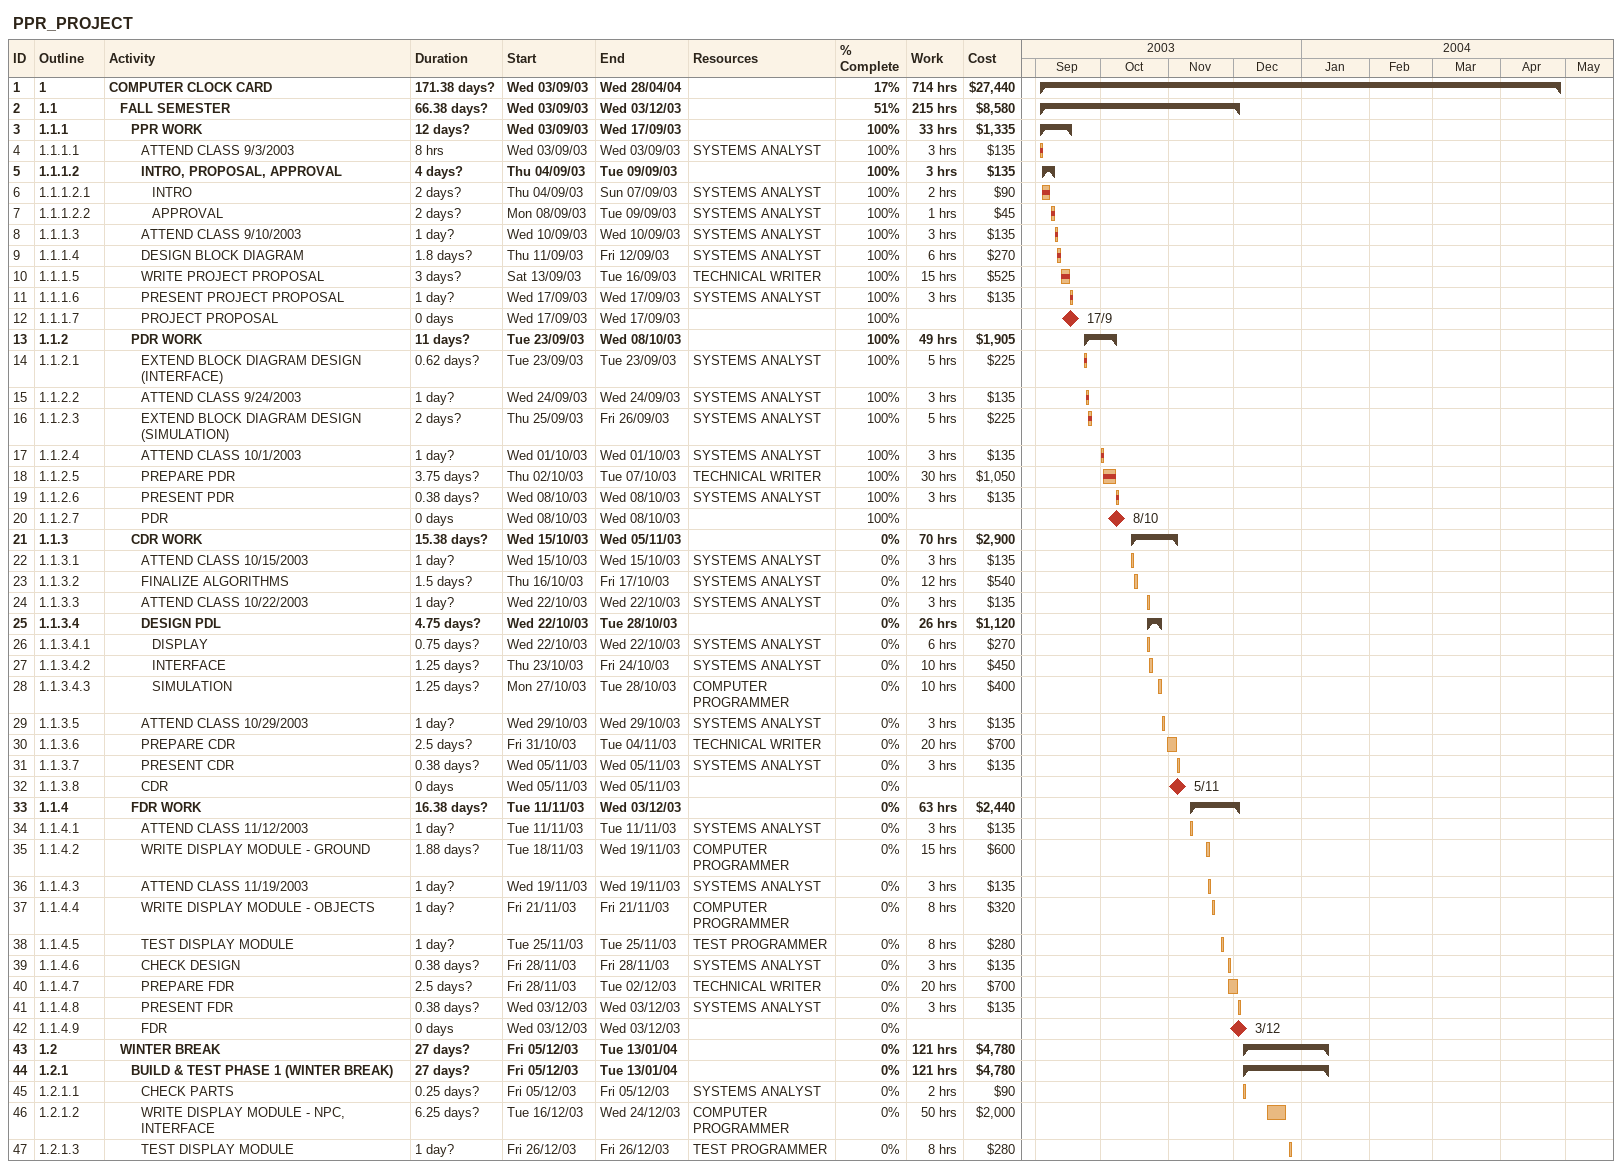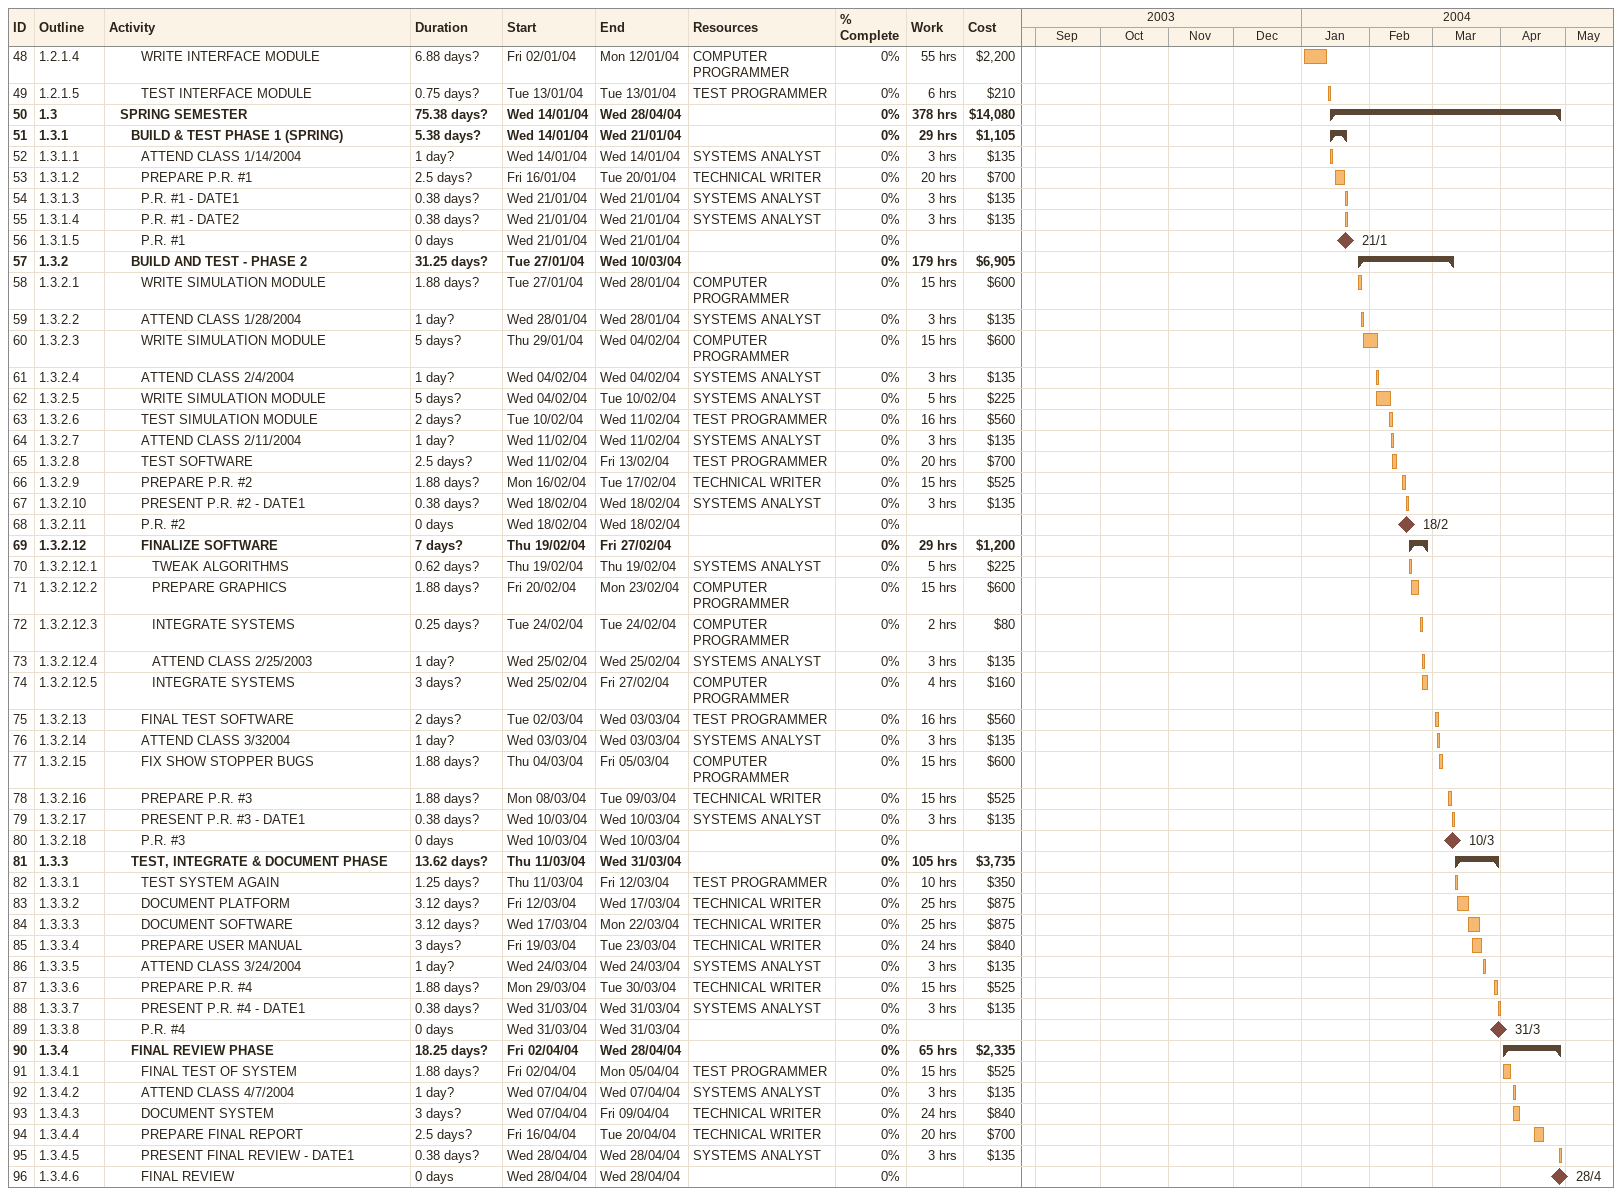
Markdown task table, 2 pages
PPR_PROJECT

| ID | WBS | Task | Duration | Start | Finish | Resources | % complete | Work (h) | Cost ($) |
|---|---|---|---|---|---|---|---|---|---|
| 1 | 1 | **COMPUTER CLOCK CARD** | 171.38d? | 2003-09-03 | 2004-04-28 |  | 17 | 714 | 27440 |
| 2 | 1.1 | **FALL SEMESTER** | 66.38d? | 2003-09-03 | 2003-12-03 |  | 51 | 215 | 8580 |
| 3 | 1.1.1 | **PPR WORK** | 12d? | 2003-09-03 | 2003-09-17 |  | 100 | 33 | 1335 |
| 4 | 1.1.1.1 | ATTEND CLASS 9/3/2003 | 8h | 2003-09-03 | 2003-09-03 | SYSTEMS ANALYST | 100 | 3 | 135 |
| 5 | 1.1.1.2 | **INTRO, PROPOSAL, APPROVAL** | 4d? | 2003-09-04 | 2003-09-09 |  | 100 | 3 | 135 |
| 6 | 1.1.1.2.1 | INTRO | 2d? | 2003-09-04 | 2003-09-07 | SYSTEMS ANALYST | 100 | 2 | 90 |
| 7 | 1.1.1.2.2 | APPROVAL | 2d? | 2003-09-08 | 2003-09-09 | SYSTEMS ANALYST | 100 | 1 | 45 |
| 8 | 1.1.1.3 | ATTEND CLASS 9/10/2003 | 1d? | 2003-09-10 | 2003-09-10 | SYSTEMS ANALYST | 100 | 3 | 135 |
| 9 | 1.1.1.4 | DESIGN BLOCK DIAGRAM | 1.8d? | 2003-09-11 | 2003-09-12 | SYSTEMS ANALYST | 100 | 6 | 270 |
| 10 | 1.1.1.5 | WRITE PROJECT PROPOSAL | 3d? | 2003-09-13 | 2003-09-16 | TECHNICAL WRITER | 100 | 15 | 525 |
| 11 | 1.1.1.6 | PRESENT PROJECT PROPOSAL | 1d? | 2003-09-17 | 2003-09-17 | SYSTEMS ANALYST | 100 | 3 | 135 |
| 12 | 1.1.1.7 | PROJECT PROPOSAL | 0d | 2003-09-17 | 2003-09-17 |  | 100 |  |  |
| 13 | 1.1.2 | **PDR WORK** | 11d? | 2003-09-23 | 2003-10-08 |  | 100 | 49 | 1905 |
| 14 | 1.1.2.1 | EXTEND BLOCK DIAGRAM DESIGN (INTERFACE) | 0.62d? | 2003-09-23 | 2003-09-23 | SYSTEMS ANALYST | 100 | 5 | 225 |
| 15 | 1.1.2.2 | ATTEND CLASS 9/24/2003 | 1d? | 2003-09-24 | 2003-09-24 | SYSTEMS ANALYST | 100 | 3 | 135 |
| 16 | 1.1.2.3 | EXTEND BLOCK DIAGRAM DESIGN (SIMULATION) | 2d? | 2003-09-25 | 2003-09-26 | SYSTEMS ANALYST | 100 | 5 | 225 |
| 17 | 1.1.2.4 | ATTEND CLASS 10/1/2003 | 1d? | 2003-10-01 | 2003-10-01 | SYSTEMS ANALYST | 100 | 3 | 135 |
| 18 | 1.1.2.5 | PREPARE PDR | 3.75d? | 2003-10-02 | 2003-10-07 | TECHNICAL WRITER | 100 | 30 | 1050 |
| 19 | 1.1.2.6 | PRESENT PDR | 0.38d? | 2003-10-08 | 2003-10-08 | SYSTEMS ANALYST | 100 | 3 | 135 |
| 20 | 1.1.2.7 | PDR | 0d | 2003-10-08 | 2003-10-08 |  | 100 |  |  |
| 21 | 1.1.3 | **CDR WORK** | 15.38d? | 2003-10-15 | 2003-11-05 |  | 0 | 70 | 2900 |
| 22 | 1.1.3.1 | ATTEND CLASS 10/15/2003 | 1d? | 2003-10-15 | 2003-10-15 | SYSTEMS ANALYST | 0 | 3 | 135 |
| 23 | 1.1.3.2 | FINALIZE ALGORITHMS | 1.5d? | 2003-10-16 | 2003-10-17 | SYSTEMS ANALYST | 0 | 12 | 540 |
| 24 | 1.1.3.3 | ATTEND CLASS 10/22/2003 | 1d? | 2003-10-22 | 2003-10-22 | SYSTEMS ANALYST | 0 | 3 | 135 |
| 25 | 1.1.3.4 | **DESIGN PDL** | 4.75d? | 2003-10-22 | 2003-10-28 |  | 0 | 26 | 1120 |
| 26 | 1.1.3.4.1 | DISPLAY | 0.75d? | 2003-10-22 | 2003-10-22 | SYSTEMS ANALYST | 0 | 6 | 270 |
| 27 | 1.1.3.4.2 | INTERFACE | 1.25d? | 2003-10-23 | 2003-10-24 | SYSTEMS ANALYST | 0 | 10 | 450 |
| 28 | 1.1.3.4.3 | SIMULATION | 1.25d? | 2003-10-27 | 2003-10-28 | COMPUTER PROGRAMMER | 0 | 10 | 400 |
| 29 | 1.1.3.5 | ATTEND CLASS 10/29/2003 | 1d? | 2003-10-29 | 2003-10-29 | SYSTEMS ANALYST | 0 | 3 | 135 |
| 30 | 1.1.3.6 | PREPARE CDR | 2.5d? | 2003-10-31 | 2003-11-04 | TECHNICAL WRITER | 0 | 20 | 700 |
| 31 | 1.1.3.7 | PRESENT CDR | 0.38d? | 2003-11-05 | 2003-11-05 | SYSTEMS ANALYST | 0 | 3 | 135 |
| 32 | 1.1.3.8 | CDR | 0d | 2003-11-05 | 2003-11-05 |  | 0 |  |  |
| 33 | 1.1.4 | **FDR WORK** | 16.38d? | 2003-11-11 | 2003-12-03 |  | 0 | 63 | 2440 |
| 34 | 1.1.4.1 | ATTEND CLASS 11/12/2003 | 1d? | 2003-11-11 | 2003-11-11 | SYSTEMS ANALYST | 0 | 3 | 135 |
| 35 | 1.1.4.2 | WRITE DISPLAY MODULE - GROUND | 1.88d? | 2003-11-18 | 2003-11-19 | COMPUTER PROGRAMMER | 0 | 15 | 600 |
| 36 | 1.1.4.3 | ATTEND CLASS 11/19/2003 | 1d? | 2003-11-19 | 2003-11-19 | SYSTEMS ANALYST | 0 | 3 | 135 |
| 37 | 1.1.4.4 | WRITE DISPLAY MODULE - OBJECTS | 1d? | 2003-11-21 | 2003-11-21 | COMPUTER PROGRAMMER | 0 | 8 | 320 |
| 38 | 1.1.4.5 | TEST DISPLAY MODULE | 1d? | 2003-11-25 | 2003-11-25 | TEST PROGRAMMER | 0 | 8 | 280 |
| 39 | 1.1.4.6 | CHECK DESIGN | 0.38d? | 2003-11-28 | 2003-11-28 | SYSTEMS ANALYST | 0 | 3 | 135 |
| 40 | 1.1.4.7 | PREPARE FDR | 2.5d? | 2003-11-28 | 2003-12-02 | TECHNICAL WRITER | 0 | 20 | 700 |
| 41 | 1.1.4.8 | PRESENT FDR | 0.38d? | 2003-12-03 | 2003-12-03 | SYSTEMS ANALYST | 0 | 3 | 135 |
| 42 | 1.1.4.9 | FDR | 0d | 2003-12-03 | 2003-12-03 |  | 0 |  |  |
| 43 | 1.2 | **WINTER BREAK** | 27d? | 2003-12-05 | 2004-01-13 |  | 0 | 121 | 4780 |
| 44 | 1.2.1 | **BUILD & TEST PHASE 1 (WINTER BREAK)** | 27d? | 2003-12-05 | 2004-01-13 |  | 0 | 121 | 4780 |
| 45 | 1.2.1.1 | CHECK PARTS | 0.25d? | 2003-12-05 | 2003-12-05 | SYSTEMS ANALYST | 0 | 2 | 90 |
| 46 | 1.2.1.2 | WRITE DISPLAY MODULE - NPC, INTERFACE | 6.25d? | 2003-12-16 | 2003-12-24 | COMPUTER PROGRAMMER | 0 | 50 | 2000 |
| 47 | 1.2.1.3 | TEST DISPLAY MODULE | 1d? | 2003-12-26 | 2003-12-26 | TEST PROGRAMMER | 0 | 8 | 280 |
| 48 | 1.2.1.4 | WRITE INTERFACE MODULE | 6.88d? | 2004-01-02 | 2004-01-12 | COMPUTER PROGRAMMER | 0 | 55 | 2200 |
| 49 | 1.2.1.5 | TEST INTERFACE MODULE | 0.75d? | 2004-01-13 | 2004-01-13 | TEST PROGRAMMER | 0 | 6 | 210 |
| 50 | 1.3 | **SPRING SEMESTER** | 75.38d? | 2004-01-14 | 2004-04-28 |  | 0 | 378 | 14080 |
| 51 | 1.3.1 | **BUILD & TEST PHASE 1 (SPRING)** | 5.38d? | 2004-01-14 | 2004-01-21 |  | 0 | 29 | 1105 |
| 52 | 1.3.1.1 | ATTEND CLASS 1/14/2004 | 1d? | 2004-01-14 | 2004-01-14 | SYSTEMS ANALYST | 0 | 3 | 135 |
| 53 | 1.3.1.2 | PREPARE P.R. #1 | 2.5d? | 2004-01-16 | 2004-01-20 | TECHNICAL WRITER | 0 | 20 | 700 |
| 54 | 1.3.1.3 | P.R. #1 - DATE1 | 0.38d? | 2004-01-21 | 2004-01-21 | SYSTEMS ANALYST | 0 | 3 | 135 |
| 55 | 1.3.1.4 | P.R. #1 - DATE2 | 0.38d? | 2004-01-21 | 2004-01-21 | SYSTEMS ANALYST | 0 | 3 | 135 |
| 56 | 1.3.1.5 | P.R. #1 | 0d | 2004-01-21 | 2004-01-21 |  | 0 |  |  |
| 57 | 1.3.2 | **BUILD AND TEST - PHASE 2** | 31.25d? | 2004-01-27 | 2004-03-10 |  | 0 | 179 | 6905 |
| 58 | 1.3.2.1 | WRITE SIMULATION MODULE | 1.88d? | 2004-01-27 | 2004-01-28 | COMPUTER PROGRAMMER | 0 | 15 | 600 |
| 59 | 1.3.2.2 | ATTEND CLASS 1/28/2004 | 1d? | 2004-01-28 | 2004-01-28 | SYSTEMS ANALYST | 0 | 3 | 135 |
| 60 | 1.3.2.3 | WRITE SIMULATION MODULE | 5d? | 2004-01-29 | 2004-02-04 | COMPUTER PROGRAMMER | 0 | 15 | 600 |
| 61 | 1.3.2.4 | ATTEND CLASS 2/4/2004 | 1d? | 2004-02-04 | 2004-02-04 | SYSTEMS ANALYST | 0 | 3 | 135 |
| 62 | 1.3.2.5 | WRITE SIMULATION MODULE | 5d? | 2004-02-04 | 2004-02-10 | SYSTEMS ANALYST | 0 | 5 | 225 |
| 63 | 1.3.2.6 | TEST SIMULATION MODULE | 2d? | 2004-02-10 | 2004-02-11 | TEST PROGRAMMER | 0 | 16 | 560 |
| 64 | 1.3.2.7 | ATTEND CLASS 2/11/2004 | 1d? | 2004-02-11 | 2004-02-11 | SYSTEMS ANALYST | 0 | 3 | 135 |
| 65 | 1.3.2.8 | TEST SOFTWARE | 2.5d? | 2004-02-11 | 2004-02-13 | TEST PROGRAMMER | 0 | 20 | 700 |
| 66 | 1.3.2.9 | PREPARE P.R. #2 | 1.88d? | 2004-02-16 | 2004-02-17 | TECHNICAL WRITER | 0 | 15 | 525 |
| 67 | 1.3.2.10 | PRESENT P.R. #2 - DATE1 | 0.38d? | 2004-02-18 | 2004-02-18 | SYSTEMS ANALYST | 0 | 3 | 135 |
| 68 | 1.3.2.11 | P.R. #2 | 0d | 2004-02-18 | 2004-02-18 |  | 0 |  |  |
| 69 | 1.3.2.12 | **FINALIZE SOFTWARE** | 7d? | 2004-02-19 | 2004-02-27 |  | 0 | 29 | 1200 |
| 70 | 1.3.2.12.1 | TWEAK ALGORITHMS | 0.62d? | 2004-02-19 | 2004-02-19 | SYSTEMS ANALYST | 0 | 5 | 225 |
| 71 | 1.3.2.12.2 | PREPARE GRAPHICS | 1.88d? | 2004-02-20 | 2004-02-23 | COMPUTER PROGRAMMER | 0 | 15 | 600 |
| 72 | 1.3.2.12.3 | INTEGRATE SYSTEMS | 0.25d? | 2004-02-24 | 2004-02-24 | COMPUTER PROGRAMMER | 0 | 2 | 80 |
| 73 | 1.3.2.12.4 | ATTEND CLASS 2/25/2003 | 1d? | 2004-02-25 | 2004-02-25 | SYSTEMS ANALYST | 0 | 3 | 135 |
| 74 | 1.3.2.12.5 | INTEGRATE SYSTEMS | 3d? | 2004-02-25 | 2004-02-27 | COMPUTER PROGRAMMER | 0 | 4 | 160 |
| 75 | 1.3.2.13 | FINAL TEST SOFTWARE | 2d? | 2004-03-02 | 2004-03-03 | TEST PROGRAMMER | 0 | 16 | 560 |
| 76 | 1.3.2.14 | ATTEND CLASS 3/32004 | 1d? | 2004-03-03 | 2004-03-03 | SYSTEMS ANALYST | 0 | 3 | 135 |
| 77 | 1.3.2.15 | FIX SHOW STOPPER BUGS | 1.88d? | 2004-03-04 | 2004-03-05 | COMPUTER PROGRAMMER | 0 | 15 | 600 |
| 78 | 1.3.2.16 | PREPARE P.R. #3 | 1.88d? | 2004-03-08 | 2004-03-09 | TECHNICAL WRITER | 0 | 15 | 525 |
| 79 | 1.3.2.17 | PRESENT P.R. #3 - DATE1 | 0.38d? | 2004-03-10 | 2004-03-10 | SYSTEMS ANALYST | 0 | 3 | 135 |
| 80 | 1.3.2.18 | P.R. #3 | 0d | 2004-03-10 | 2004-03-10 |  | 0 |  |  |
| 81 | 1.3.3 | **TEST, INTEGRATE & DOCUMENT PHASE** | 13.62d? | 2004-03-11 | 2004-03-31 |  | 0 | 105 | 3735 |
| 82 | 1.3.3.1 | TEST SYSTEM AGAIN | 1.25d? | 2004-03-11 | 2004-03-12 | TEST PROGRAMMER | 0 | 10 | 350 |
| 83 | 1.3.3.2 | DOCUMENT PLATFORM | 3.12d? | 2004-03-12 | 2004-03-17 | TECHNICAL WRITER | 0 | 25 | 875 |
| 84 | 1.3.3.3 | DOCUMENT SOFTWARE | 3.12d? | 2004-03-17 | 2004-03-22 | TECHNICAL WRITER | 0 | 25 | 875 |
| 85 | 1.3.3.4 | PREPARE USER MANUAL | 3d? | 2004-03-19 | 2004-03-23 | TECHNICAL WRITER | 0 | 24 | 840 |
| 86 | 1.3.3.5 | ATTEND CLASS 3/24/2004 | 1d? | 2004-03-24 | 2004-03-24 | SYSTEMS ANALYST | 0 | 3 | 135 |
| 87 | 1.3.3.6 | PREPARE P.R. #4 | 1.88d? | 2004-03-29 | 2004-03-30 | TECHNICAL WRITER | 0 | 15 | 525 |
| 88 | 1.3.3.7 | PRESENT P.R. #4 - DATE1 | 0.38d? | 2004-03-31 | 2004-03-31 | SYSTEMS ANALYST | 0 | 3 | 135 |
| 89 | 1.3.3.8 | P.R. #4 | 0d | 2004-03-31 | 2004-03-31 |  | 0 |  |  |
| 90 | 1.3.4 | **FINAL REVIEW PHASE** | 18.25d? | 2004-04-02 | 2004-04-28 |  | 0 | 65 | 2335 |
| 91 | 1.3.4.1 | FINAL TEST OF SYSTEM | 1.88d? | 2004-04-02 | 2004-04-05 | TEST PROGRAMMER | 0 | 15 | 525 |
| 92 | 1.3.4.2 | ATTEND CLASS 4/7/2004 | 1d? | 2004-04-07 | 2004-04-07 | SYSTEMS ANALYST | 0 | 3 | 135 |
| 93 | 1.3.4.3 | DOCUMENT SYSTEM | 3d? | 2004-04-07 | 2004-04-09 | TECHNICAL WRITER | 0 | 24 | 840 |
| 94 | 1.3.4.4 | PREPARE FINAL REPORT | 2.5d? | 2004-04-16 | 2004-04-20 | TECHNICAL WRITER | 0 | 20 | 700 |
| 95 | 1.3.4.5 | PRESENT FINAL REVIEW - DATE1 | 0.38d? | 2004-04-28 | 2004-04-28 | SYSTEMS ANALYST | 0 | 3 | 135 |
| 96 | 1.3.4.6 | FINAL REVIEW | 0d | 2004-04-28 | 2004-04-28 |  | 0 |  |  |
